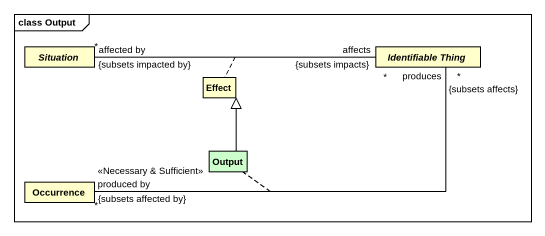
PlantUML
@startuml
mainframe class Output
hide circle
hide empty members
abstract class Situation
abstract class "Identifiable Thing" as Identifiable_Thing
class Effect
class Occurrence
class Output #CCFFCC
Situation "affected by\n*\n{subsets impacted by}" -right- "affects\n*\n{subsets impacts}" Identifiable_Thing
(Situation, Identifiable_Thing) .. Effect
Occurrence "produced by\n<<Necessary & Sufficient>>\n*\n{subsets affected by}" -right- "produces\n*\n{subsets affects}" Identifiable_Thing
(Occurrence, Identifiable_Thing) .. Output
Output -up-|> Effect
@enduml
